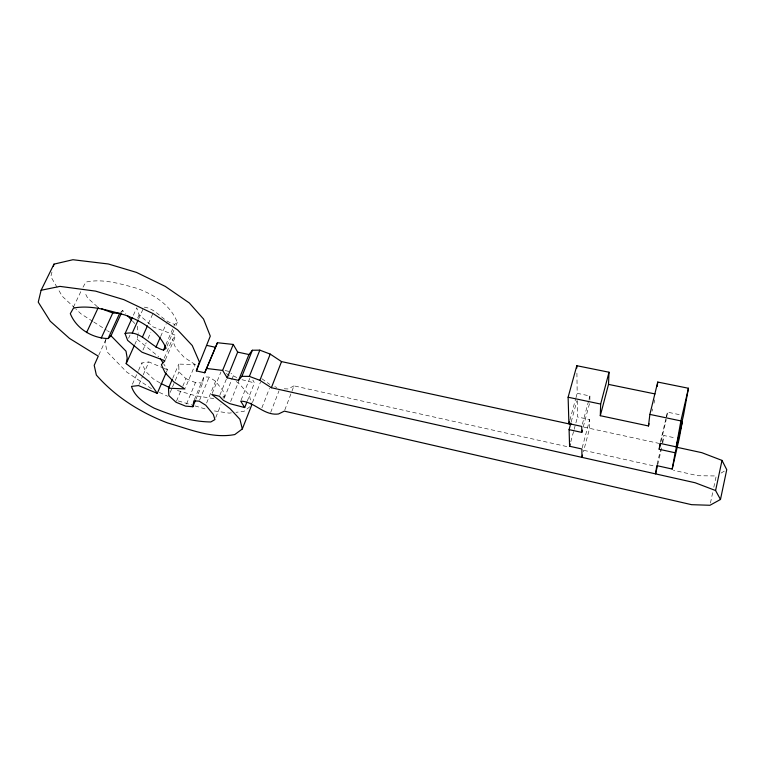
<?xml version="1.0" encoding="UTF-8"?>
<svg xmlns="http://www.w3.org/2000/svg" width="765" height="765" viewBox="0 0 765 765"><rect width="100%" height="100%" fill="white"/><g stroke="black" fill="none" stroke-linecap="round" stroke-linejoin="round"><path stroke-width="0.57" stroke-dasharray="3.83 2.87" d="M577.279 400.736L577.499 416.963L589.691 419.583L589.605 428.362L583.408 451.79M589.872 400.143L589.911 395.964L577.183 393.306L576.886 371.465M662.739 443.088L663.896 435.505L675.897 438.077M666.678 417.317L667.472 412.153L681.166 415.003M223.571 398.221L224.432 396.079L222.921 390.657L215.577 381.2L209.132 377.097L203.815 376.887L202.668 383.064L195.964 399.206M134.745 344.556L137.117 339.249L138.016 334.563M710.446 503.026L712.856 491.752M713.822 487.238L716.231 475.964L697.957 475.725L673.516 470.284M660.338 442.218L666.105 417.929M666.372 416.772L667.472 412.153M661.094 441.262L666.248 419.488M657.049 464.47L660.616 449.409M662.26 442.457L663.896 435.505M657.718 464.738L662.308 445.316M652.057 411.197L652.612 408.931M653.989 403.251L654.821 399.846M51.972 272.063L50.825 276.595L57.117 287.42M582.184 447.86L589.691 419.583M583.284 426.813L589.557 403.346M582.366 424.154L588.706 400.478M589.002 399.349L589.911 395.964M570.805 441.749L573.846 430.485M574.152 429.356L577.499 416.963M569.829 420.262L575.643 398.919M575.949 397.8L577.183 393.306M571.206 421.84L576.963 400.697M284.781 410.04L293.97 385.866L567.563 446.722M270.695 412.392L279.034 390.762M261.898 407.812L269.471 388.343M252.431 402.62L260.549 381.974M247.258 401.137L254.468 382.911L252.813 380.042M241.118 400.028L249.734 378.379M230.657 401.52L238.804 381.238M215.797 417.432L220.98 404.628M224.231 398.23L233.306 375.787L231.011 373.224M219.861 395.151L226.411 379.038M206.617 403.021L215.577 381.2M212.192 393.392L220.97 371.972M199.636 400.066L209.132 377.097M194.31 399.779L203.815 376.887M186.517 403.997L195.467 382.577L202.668 383.064M176.486 401.185L181.009 390.475M182.816 386.191L185.981 378.694L178.943 371.867L178.79 364.092L195.19 364.561L185.379 387.865M170.222 392.369L172.058 388.056M172.517 386.975L174.812 381.582M175.271 380.501L178.943 371.867M172.718 378.331L178.79 364.092M166.512 371.886L167.439 369.744L163.806 364.064M164.198 358.144L172.221 339.622L175.912 335.443L153.191 326.961L139.125 314.836L136.753 307.798L132.861 316.394M165.412 359.693L175.912 335.443M165.833 344.719L174.707 324.322L177.337 322.371C170.71 305.053 153.937 294.592 137.26 288.424C120.65 283.92 103.189 278.355 85.9 282.084L82.553 287.984M167.019 346.115L174.047 329.925M175.921 325.613L177.337 322.371M138.981 384.499L142.749 375.911M143.218 374.84L148.869 361.95L163.069 367.908M160.621 336.543L166.273 323.672M132.412 384.26L138.054 371.474M138.522 370.413L141.812 362.954L148.869 361.95M142.94 350.112L146.201 342.749M148.066 338.541L150.858 332.22M148.381 323.719L153.201 312.895M106.039 339.44L105.082 341.572L106.985 351.757L126.684 372.039L151.986 389.031M138.599 318.986L143.954 307.09C156.672 308.505 162.649 321.711 174.707 324.322M128.577 338.235L130.021 335.051M137.681 318.03L139.125 314.836M121.683 312.512L122.649 310.389L125.9 313.899M98.752 355.142L106 339.344M73.373 307.214L81.023 291.188M120.411 312.579L122.649 310.389M249.897 406.712L243.93 411.407L235.964 412.325M222.768 397.121L224.432 396.079M721.013 473.105L724.837 470.819M293.97 385.866L288.022 388.964L283.366 388.754M231.403 412.851L229.127 413.119L212.899 410.709M213.77 398.575L195.295 395.706L175.768 390.045M583.772 427.09L659.095 443.413M225.12 370.556L229.471 371.522M583.867 450.346L654.888 466.143M241.941 379.689L254.468 382.911M178.302 400.946L193.861 405.565M194.97 405.899L206.081 409.199M274.788 386.65L276.825 387.434M185.981 378.694L195.467 382.577M164.159 368.367L167.439 369.744M159.34 392.407L167.736 396.27M233.306 375.787L239.665 379.096M160.038 382.949L153.201 378.838L145.599 371.379L141.812 362.954M92.775 321.377L81.052 313.899L75.926 309.089M93.751 321.998L106.459 330.107M107.435 330.729L109.385 331.972M195.19 364.561L184.107 357.303L175.663 347.874L172.221 339.622M261.831 378.713L269.844 384.46M137.117 339.249L158.699 356.7M226.354 373.473L230.848 377.116M236.251 381.496L239.856 384.413L249.409 395.314L250.872 402.017M97.461 306.803L87.583 297.987L84.561 291.981M75.075 308.285L62.261 296.265L57.681 288.395M132.383 320.927L134.812 323.557M137.251 326.186L138.236 333.397"/><path stroke-width="1.15" d="M649.026 423.695L648.471 425.962L600.305 415.701L600.649 404.063L609.017 372.22L576.81 365.718L568.118 397.226L568.911 423.628L581.754 426.411L581.792 432.407L569.093 429.634L570.91 422.959M600.305 415.701L608.51 384.393L609.017 372.22M648.471 425.962L649.868 414.401L657.747 382.06L688.452 388.257L683.451 415.481L676.203 446.875L660.071 443.375L659.191 449.284L675.141 452.765L672.196 469.05L656.781 465.627L655.557 473.879L657.451 465.885M657.183 386.459L657.747 382.06M166.053 372.966L157.274 393.363L149.099 381.467L126.196 363.662L127.181 358.087L126.015 351.183L111.021 335.806L121.195 313.564M676.203 446.875L680.888 420.922L688.452 388.257M172.249 379.421L168.51 388.18L168.845 395.61L176.036 402.256L185.627 406.139L192.837 406.731L193.851 400.87L199.177 401.156L205.728 405.201L213.292 414.372L214.927 419.574L210.805 421.964C191.212 421.735 172.115 415.519 154.138 408.147C144.748 403.212 134.85 397.073 131.465 386.392L138.503 385.57L157.274 393.363M246.837 402.208L244.714 407.563L240.688 401.109C254.745 401.615 263.81 415.902 278.47 413.989L284.36 411.14L691.579 504.68L709.958 505.273L720.477 499.478L726.75 469.672L722.007 460.406L701.83 452.679L676.432 447.171M720.477 499.478L715.591 490.537L722.007 460.406M675.141 452.765L682.313 421.668L679.167 438.775L672.196 469.05M659.191 449.284L660.549 443.557M570.939 424.317L281.53 361.596L270.227 354.099L259.823 350.15L252.364 350.246L248.941 354.539L237.676 352.101L233.249 344.441L217.442 342.73L204.724 372.775L196.356 370.901L210.289 336.112L203.519 318.986L189.271 302.93L165.269 286.397L136.428 272.388L108.324 263.982L72.933 259.727L53.98 264.135L41.1 290.27L38.25 302.146L50.213 321.185L69.462 338.388L98.264 356.194L94.2 365.297L96.352 375.051C115.582 397.016 140.626 412.631 167.745 422.997C189.481 429.108 211.752 438.909 234.788 434.558L242.323 428.955L251.599 405.374L251.111 403.136M53.407 266.402L53.98 264.135M582.528 455.137L581.935 457.374L581.888 448.988L569.59 446.253L569.093 429.634M581.792 432.407L582.385 430.169M569.59 446.253L570.193 444.006M568.911 423.628L569.523 421.381M196.356 370.901L199.416 362.027L192.244 345.522L177.595 329.887L153.143 313.621L123.901 299.67L95.529 291.111L59.957 286.387L41.1 290.27M715.591 490.537L695.175 482.763L271.374 387.721L281.53 361.596M271.374 387.721L259.89 380.339L270.227 354.099M206.732 368.491L222.615 370.423L227.215 377.824L238.565 380.368L241.903 376.332L249.38 376.38L259.823 350.15M238.565 380.368L248.941 354.539M241.903 376.332L252.364 350.246M227.215 377.824L237.676 352.101M222.615 370.423L233.249 344.441M204.724 372.775L217.442 342.73M192.837 406.731L195.515 400.277M168.51 388.18L184.929 388.926L173.674 381.792L164.991 372.622L161.358 364.676L164.953 360.745L142.003 352.216L127.621 340.368L125.078 333.588C141.018 329.466 149.72 346.612 163.5 350.093L165.364 345.79M155.917 347.281L160.153 337.623M142.596 336.705L147.416 325.88M126.196 363.662L134.267 345.617M132.278 333.043L138.121 320.066M125.078 333.588L132.374 317.465M163.5 350.093L166.082 348.276C158.795 331.216 141.793 321.262 125.116 315.056C108.42 310.475 90.968 304.786 73.516 308.037L70.313 313.631C76.271 328.654 92.24 338.245 108.104 338.541L119.665 313.306L112.78 313.009L101.63 308.802M101.2 338.13L112.78 313.009M86.55 332.622L98.283 307.54M108.104 338.541L111.021 335.806M608.51 384.393L655.031 393.927M568.118 397.226L600.649 404.063M649.868 414.401L680.888 420.922M207.028 345.455L215.338 347.253M244.714 407.563L229.796 403.652L223.361 400.372L219.431 396.222L211.752 394.463L230.112 408.73L239.923 419.306L242.323 428.955M249.38 376.38L259.89 380.339M169.314 387.463L161.013 383.542M127.516 315.658L131.57 320.047M160.172 358.393L162.591 362.18M576.81 365.718L576.839 368.013"/></g></svg>
